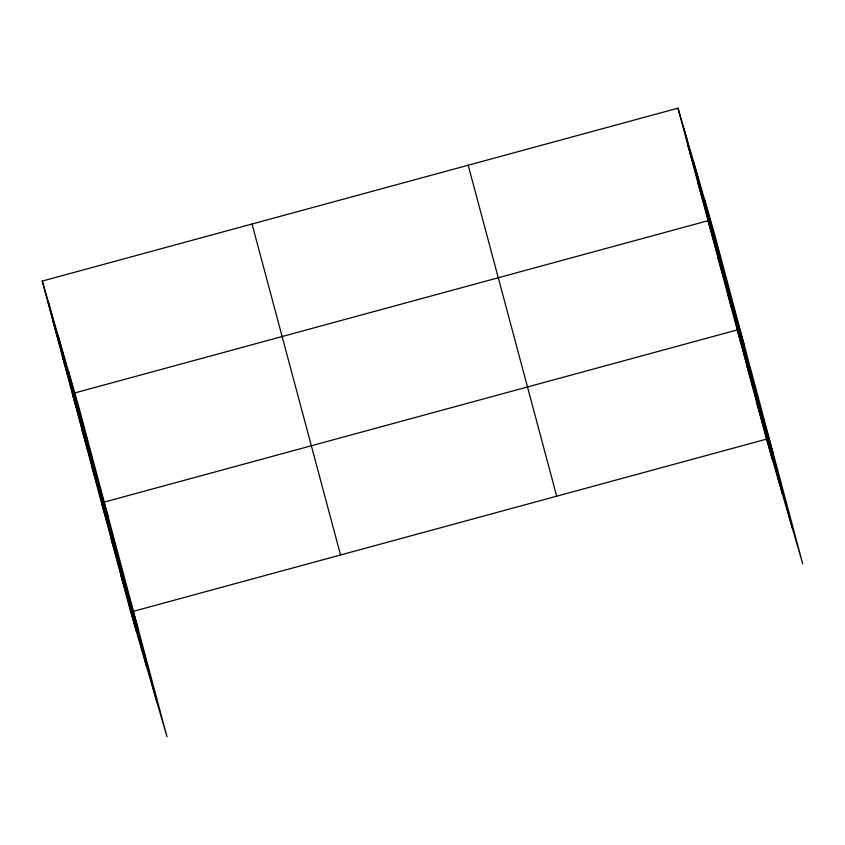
<?xml version="1.0" encoding="UTF-8"?>
<svg xmlns="http://www.w3.org/2000/svg" width="845" height="845" viewBox="0 0 845 845"><rect width="100%" height="100%" fill="white"/><g stroke="black" fill="none" stroke-linecap="round" stroke-linejoin="round"><path stroke-width="1.27" d="M42.25 281.068L78.511 405.864L167.014 736.84L130.753 612.044L42.25 281.068L677.986 108.16L714.247 232.956L802.75 563.932L766.489 439.136L677.986 108.16M130.753 612.044L766.489 439.136M688.02 145.667L693.872 165.821M698.054 183.185L703.906 203.339M744.339 345.489L708.078 220.693L72.343 393.601L108.593 518.397M717.817 257.102L723.669 277.255M727.556 293.5L733.407 313.653M773.545 454.705L737.284 329.909L101.548 502.828L137.809 627.624M747.022 366.318L752.874 386.471M756.761 402.727L762.612 422.88M52.284 318.586L58.136 338.739M62.308 356.094L68.17 376.247M82.081 430.01L87.933 450.163M91.809 466.419L97.671 486.572M111.286 539.226L117.138 559.379M121.015 575.635L126.877 595.788M704.212 198.427L792.716 529.392M693.882 162.842L782.385 493.818M683.848 128.313L772.351 459.289M468.193 165.219L556.697 496.195M252.042 224.01L340.546 554.985M68.477 371.335L156.98 702.311M58.136 335.761L146.639 666.726M48.102 301.221L136.605 632.197"/></g></svg>
